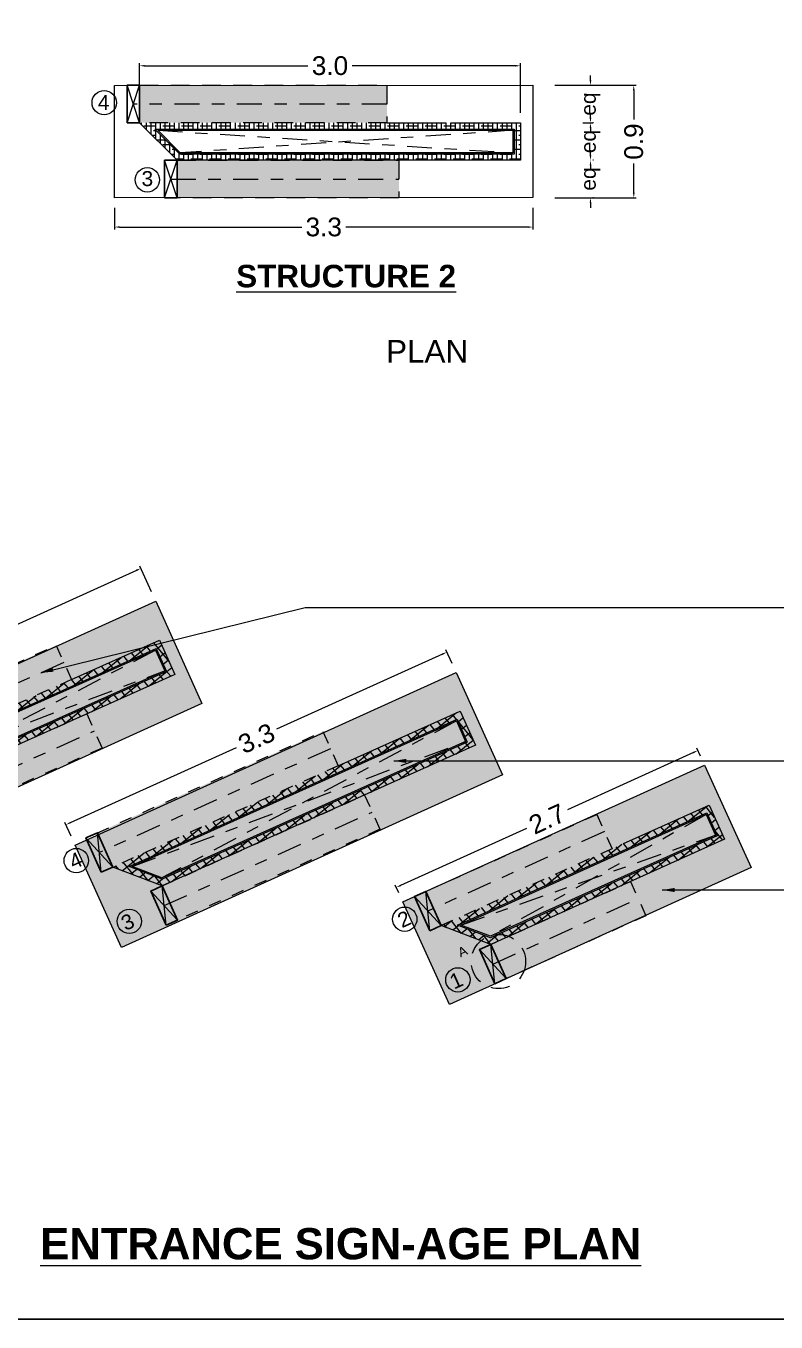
# Model space of a CAD drawing. Header units: metres. Extents: x 6 to 601, y -20 to 118.
# Drawn here: x 51.89 to 57.9, y 3.16 to 13.53 of the extents above; entities that cross this region are included whole.
import ezdxf

# ---------------------------------------------------------------- set-up
doc = ezdxf.new("R2010")
doc.units = ezdxf.units.M
doc.header["$MEASUREMENT"] = 0
for name, pattern in [('ACAD_ISO02W100', [15, 12, -3]), ('DASHDOT', [1, 0.5, -0.25, 0, -0.25]), ('DASHED', [0.75, 0.5, -0.25]), ('HIDDEN', [0.375, 0.25, -0.125])]:
    doc.linetypes.add(name, pattern=pattern)
doc.layers.add('grid', color=8, linetype='ACAD_ISO02W100', lineweight=0)
for name, color, linetype in [('HATCH', 8, 'Continuous'), ('PEDESTAL', 240, 'HIDDEN'), ('ProfileEdges', 7, 'Continuous')]:
    doc.layers.add(name, color=color, linetype=linetype)
doc.styles.add('AR', font='arial.ttf')
doc.styles.add('PDF Arial', font='arial.ttf')
doc.styles.get("Standard").update_dxf_attribs({"font": 'arial.ttf'})
doc.dimstyles.get("Standard").update_dxf_attribs({"dimtxt": 0.18, "dimasz": 0.18, "dimexe": 0.18, "dimexo": 0.0625, "dimgap": 0.09, "dimtad": 0, "dimdec": 4, "dimzin": 0, "dimdsep": 46, "dimtxsty": 'Standard', "dimcen": 0.09, "dimadec": 0, "dimazin": 0, "dimtfac": 1, "dimtdec": 4, "dimtofl": 0, "dimtmove": 0, "dimatfit": 3, "dimfxl": 1, "dimtolj": 1, "dimtzin": 0, "dimarcsym": 0})

# ---------------------------------------------------------------- blocks, each defined once
blk = doc.blocks.new('*D93')
at = {"color": 0, "lineweight": -2, "transparency": 16777216}
for p, q in [((56.40947269277628, 13.09715656823327), (56.40947269277628, 13.13715656823327)), ((56.34797181362981, 13.05715656823327), (56.42947269277628, 13.05715656823327)), ((56.34797072876816, 12.75715667002829), (56.42947269277628, 12.75715667002829)), ((56.40947269277628, 12.71715667002829), (56.40947269277628, 12.67715667002829))]:
    blk.add_line(p, q, dxfattribs=at)
at = {"color": 0, "transparency": 16777216}
for points in [[(56.40280602610961, 13.09715656823327), (56.41613935944294, 13.09715656823327), (56.40947269277628, 13.05715656823327)], [(56.40280602610961, 12.71715667002829), (56.41613935944294, 12.71715667002829), (56.40947269277628, 12.75715667002829)]]:
    blk.add_solid(points, dxfattribs=at)
at = {"layer": 'Defpoints', "color": 0, "transparency": 16777216}
for p in [(55.84797181362981, 13.05715656823327), (55.84797072876816, 12.75715667002829), (56.40947269277628, 12.75715667002829)]:
    blk.add_point(p, dxfattribs=at)
at = {"color": 0, "transparency": 16777216, "insert": (56.40947269277626, 12.90715661913077), "char_height": 0.12, "attachment_point": 5, "rotation": 90}
blk.add_mtext('\\A1;eq', dxfattribs=at)
blk = doc.blocks.new('*D94')
at = {"color": 0, "lineweight": -2, "transparency": 16777216}
for p, q in [((56.40947269277628, 12.79715635697475), (56.40947269277628, 12.83715635697475)), ((56.43454057016814, 12.75715635697475), (56.42947269277628, 12.75715635697475)), ((56.43454057016814, 12.45715656823291), (56.42947269277628, 12.45715656823291)), ((56.40947269277628, 12.41715656823291), (56.40947269277628, 12.37715656823291))]:
    blk.add_line(p, q, dxfattribs=at)
at = {"color": 0, "transparency": 16777216}
for points in [[(56.40280602610961, 12.79715635697475), (56.41613935944294, 12.79715635697475), (56.40947269277628, 12.75715635697475)], [(56.40280602610961, 12.41715656823291), (56.41613935944294, 12.41715656823291), (56.40947269277628, 12.45715656823291)]]:
    blk.add_solid(points, dxfattribs=at)
at = {"layer": 'Defpoints', "color": 0, "transparency": 16777216}
for p in [(55.93454057016814, 12.75715635697475), (55.93454057016814, 12.45715656823291), (56.40947269277628, 12.45715656823291)]:
    blk.add_point(p, dxfattribs=at)
at = {"color": 0, "transparency": 16777216, "insert": (56.40947269277626, 12.60715646260383), "char_height": 0.12, "attachment_point": 5, "rotation": 90}
blk.add_mtext('\\A1;eq', dxfattribs=at)
blk = doc.blocks.new('*D95')
at = {"color": 0, "lineweight": -2, "transparency": 16777216}
for p, q in [((56.40947269277628, 12.49715656823291), (56.40947269277628, 12.53715656823291)), ((56.43454057016814, 12.45715656823291), (56.42947269277628, 12.45715656823291)), ((56.43454057016814, 12.15715656823182), (56.42947269277628, 12.15715656823182)), ((56.40947269277628, 12.11715656823182), (56.40947269277628, 12.07715656823182))]:
    blk.add_line(p, q, dxfattribs=at)
at = {"color": 0, "transparency": 16777216}
for points in [[(56.40280602610961, 12.49715656823291), (56.41613935944294, 12.49715656823291), (56.40947269277628, 12.45715656823291)], [(56.40280602610961, 12.11715656823182), (56.41613935944294, 12.11715656823182), (56.40947269277628, 12.15715656823182)]]:
    blk.add_solid(points, dxfattribs=at)
at = {"layer": 'Defpoints', "color": 0, "transparency": 16777216}
for p in [(55.93454057016814, 12.45715656823291), (55.93454057016814, 12.15715656823182), (56.40947269277628, 12.15715656823182)]:
    blk.add_point(p, dxfattribs=at)
at = {"color": 0, "transparency": 16777216, "insert": (56.40947269277626, 12.30715656823145), "char_height": 0.12, "attachment_point": 5, "rotation": 90}
blk.add_mtext('\\A1;eq', dxfattribs=at)
blk = doc.blocks.new('*D96')
at = {"color": 0, "lineweight": -2, "transparency": 16777216}
for p, q in [((56.12403278433008, 13.05715656823327), (56.7760805290762, 13.05715656823327)), ((56.7560805290762, 13.01715656823328), (56.7560805290762, 12.78385506755042)), ((56.7560805290762, 12.19715656823182), (56.7560805290762, 12.43045806891467)), ((56.12403278433008, 12.15715656823182), (56.7760805290762, 12.15715656823182))]:
    blk.add_line(p, q, dxfattribs=at)
at = {"color": 0, "transparency": 16777216}
for points in [[(56.74941386240953, 13.01715656823328), (56.76274719574287, 13.01715656823328), (56.7560805290762, 13.05715656823327)], [(56.74941386240953, 12.19715656823182), (56.76274719574287, 12.19715656823182), (56.7560805290762, 12.15715656823182)]]:
    blk.add_solid(points, dxfattribs=at)
at = {"layer": 'Defpoints', "color": 0, "transparency": 16777216}
for p in [(56.04403278433008, 13.05715656823327), (56.04403278433008, 12.15715656823182), (56.7560805290762, 12.15715656823182)]:
    blk.add_point(p, dxfattribs=at)
at = {"color": 0, "transparency": 16777216, "insert": (56.75608052907619, 12.60715656823253), "char_height": 0.15, "attachment_point": 5, "rotation": 90}
blk.add_mtext('\\A1;0.9', dxfattribs=at)
blk = doc.blocks.new('*D52')
at = {"color": 0, "lineweight": -2, "transparency": 16777216}
for p, q in [((52.80010735697967, 12.83715656822672), (52.80010734373388, 13.23372572279347)), ((52.8401073444019, 13.21372572412951), (54.1478009662043, 13.21372576780773)), ((55.80797071351829, 13.21372582325899), (54.5002770917159, 13.21372577958077)), ((55.84797072609607, 12.83715667002828), (55.84797071285027, 13.23372582459503))]:
    blk.add_line(p, q, dxfattribs=at)
at = {"color": 0, "transparency": 16777216}
for points in [[(52.84010734417922, 13.22039239079618), (52.84010734462457, 13.20705905746284), (52.8001073444019, 13.21372572279347)], [(55.80797071329562, 13.22039248992566), (55.80797071374096, 13.20705915659233), (55.84797071351829, 13.21372582459503)]]:
    blk.add_solid(points, dxfattribs=at)
at = {"layer": 'Defpoints', "color": 0, "transparency": 16777216}
for p in [(52.8001073444019, 13.21372572279347), (52.80010735965175, 12.75715656822672), (55.84797072876814, 12.75715667002828)]:
    blk.add_point(p, dxfattribs=at)
at = {"color": 0, "transparency": 16777216, "insert": (54.32403902896009, 13.21372577369425), "char_height": 0.15, "attachment_point": 5, "rotation": 1.913734001393734e-06}
blk.add_mtext('\\A1;3.0', dxfattribs=at)
blk = doc.blocks.new('final block')
at = {"true_color": 0xc7c8ca, "transparency": 33554559}
h = blk.add_hatch(color=9, dxfattribs=at)
h.dxf.hatch_style = 1
h.paths.add_polyline_path([(-198.6550214403696, -24.50024514678785), (-198.6166045731879, -24.3552480974522), (-201.110462761238, -23.69450210834806), (-201.1488796284196, -23.83949915768299)])
h.paths.add_polyline_path([(-198.6934383075513, -24.64524219612395), (-198.6550214403696, -24.50024514678785), (-201.1488796284196, -23.83949915768299), (-201.1872964956019, -23.98449620702013)])
at = {"transparency": 33554559}
h = blk.add_hatch(dxfattribs=at)
h.set_pattern_fill('ANSI37', color=256, scale=0.02, angle=45)
h.set_pattern_definition([(90, (92.28315833770466, -12.71066133476779), (-0.0635, 0), []), (180, (92.28315833770466, -12.71066133476779), (0, -0.0635), [])])
edge = h.paths.add_edge_path()
edge.add_line((-201.0834185072854, -24.06374457702259), (-200.9413157378021, -24.30829458993139))
edge.add_arc((-200.9667424192921, -24.32293204240523), 0.02933890159238266, 255.3925702565072, 389.92786971469445, ccw=False)
edge.add_line((-200.9741415389544, -24.35132260729733), (-201.1872964956001, -23.98449620702013))
edge.add_line((-201.1872964956019, -23.98449620702013), (-199.0810031126566, -24.54255717108208))
edge.add_line((-199.0810031126566, -24.54255717108208), (-197.9461592200096, -24.84323316432528))
edge.add_line((-197.9461592200096, -24.84323316432528), (-198.0229929804445, -25.13322736139526))
edge.add_line((-198.0229929804445, -25.13322736139708), (-200.2626298972154, -24.53983712096669))
edge.add_arc((-200.4528389294392, -24.64461694194324), 0.2171595883752243, 388.8489049161693, 412.2305067767601)
edge.add_line((-200.3198316666894, -24.47295636149647), (-198.0606614691351, -25.07152193105867))
edge.add_line((-198.0606614691351, -25.07152193105867), (-198.0094389600072, -24.87819245814535))
edge.add_line((-198.0094389600072, -24.87819245814535), (-201.0834185072854, -24.06374457702259))
edge = h.paths.add_edge_path(flags=16)
edge.add_line((-200.4144220622584, -24.49961989261283), (-200.9741415389562, -24.35132260729733))
edge.add_arc((-200.966742419294, -24.32293204240341), 0.02933890159308217, 255.3925702600451, 389.9278697071691)
edge.add_line((-200.9413157378003, -24.30829458993139), (-200.3815962611043, -24.45659187524689))
edge.add_line((-200.3815962611043, -24.45659187524689), (-200.3198316666931, -24.47295636149647))
edge.add_arc((-200.452838929441, -24.6446169419487), 0.2171595883799286, 388.8489049168789, 412.230506777321, ccw=False)
edge.add_line((-200.2626298972136, -24.53983712096488), (-200.4144220622547, -24.49961989261101))
at = {"true_color": 0xc7c8ca, "transparency": 33554559}
h = blk.add_hatch(color=9, dxfattribs=at)
h.dxf.hatch_style = 1
edge = h.paths.add_edge_path()
edge.add_line((-200.8223493739097, -24.39153983564938), (-198.7702720419129, -24.93523629479205))
edge.add_line((-198.7702720419147, -24.93523629479387), (-198.8086889090973, -25.08023334412974))
edge.add_line((-198.8086889090955, -25.08023334412974), (-200.8026417424699, -24.55193693039291))
edge.add_arc((-201.012558406137, -24.4963196566332), 0.2171595883800705, 345.1604870922961, 388.8489049166616)
edge = h.paths.add_edge_path()
edge.add_line((-200.8026417424699, -24.55193693039291), (-198.8086889090955, -25.08023334412974))
edge.add_line((-198.8086889090955, -25.08023334412974), (-198.8471057762763, -25.22523039346379))
edge.add_line((-198.8471057762781, -25.22523039346743), (-200.8991831082749, -24.68153393432476))
edge.add_arc((-201.012558406137, -24.4963196566332), 0.2171595883800703, 301.4720692680951, 345.1604870923194)
edge = h.paths.add_edge_path()
edge.add_line((-200.9741415389544, -24.35132260729733), (-200.8223493739115, -24.3915398356512))
edge.add_arc((-201.012558406137, -24.4963196566332), 0.2171595883800727, 345.160487092296, 388.84890491666164, ccw=False)
edge.add_line((-200.8026417424699, -24.55193693039291), (-201.0125584061352, -24.4963196566332))
edge.add_line((-201.012558406137, -24.4963196566332), (-200.9741415389544, -24.35132260729733))
edge = h.paths.add_edge_path()
edge.add_line((-201.012558406137, -24.4963196566332), (-200.8026417424717, -24.55193693039291))
edge.add_arc((-201.012558406137, -24.4963196566332), 0.2171595883800705, 301.4720692680951, 345.16048709231944, ccw=False)
edge.add_line((-200.8991831082749, -24.68153393432112), (-201.0509752733178, -24.64131670596726))
edge.add_line((-201.0509752733196, -24.64131670596907), (-201.0125584061389, -24.49631965663502))
h = blk.add_hatch(color=9, dxfattribs=at)
h.dxf.hatch_style = 1
h.paths.add_polyline_path([(-197.4273768022742, -26.37877916014434), (-197.3891578384973, -26.23372982092405), (-199.3028997231245, -25.7294791145124), (-199.3411186869017, -25.87452845373292)])
h.paths.add_polyline_path([(-197.4655957660507, -26.52382849936293), (-197.4273768022742, -26.37877916014434), (-199.3411186869017, -25.87452845373292), (-199.3793376506783, -26.01957779295117)])
at = {"transparency": 33554559}
h = blk.add_hatch(dxfattribs=at)
h.set_pattern_fill('ANSI37', color=256, scale=0.02, angle=45)
h.set_pattern_definition([(90, (85.59114527456404, -12.71066133476779), (-0.0635, 0), []), (180, (85.59114527456404, -12.71066133476779), (0, -0.0635), [])])
edge = h.paths.add_edge_path()
edge.add_line((-199.2753516142111, -26.09868433392148), (-199.1329152562303, -26.34304020111813))
edge.add_arc((-199.1583219393106, -26.35771233802916), 0.02933890159239311, 255.4707579434909, 390.0060573966689, ccw=False)
edge.add_line((-199.1656823094054, -26.3861129735651), (-199.3793376506783, -26.01957779295117))
edge.add_line((-199.3793376506783, -26.01957779295117), (-197.2722846809957, -26.57476392172975))
edge.add_line((-197.2722846809957, -26.57476392172975), (-196.4320661242164, -26.79615250225834))
edge.add_line((-196.4320661242164, -26.79615250225834), (-196.5085040777049, -27.08625127913183))
edge.add_line((-196.5085040777049, -27.08625127913183), (-198.453914077194, -26.57365636004579))
edge.add_arc((-198.6439799464024, -26.67869564882676), 0.2171595883803089, 388.927092603877, 412.3086944643191)
edge.add_line((-198.5112070610448, -26.50685372222142), (-196.543046566223, -27.02544315573687))
edge.add_line((-196.5430465662248, -27.02544315573869), (-196.4920879284036, -26.83204396295332))
edge.add_line((-196.4920879284036, -26.83204396295514), (-199.2753516142129, -26.0986843339233))
edge = h.paths.add_edge_path(flags=17)
edge.add_line((-198.6057609826257, -26.53364630960823), (-199.1656823094054, -26.3861129735651))
edge.add_arc((-199.1583219393142, -26.35771233802916), 0.02933890159308217, 255.4707579470432, 390.0060573941673)
edge.add_line((-199.1329152562321, -26.34304020111813), (-198.5729939294524, -26.49057353716125))
edge.add_line((-198.5729939294506, -26.49057353716125), (-198.5112070610448, -26.50685372222142))
edge.add_arc((-198.6439799464024, -26.67869564882676), 0.2171595883799286, 388.927092603877, 412.3086944643191, ccw=False)
edge.add_line((-198.453914077194, -26.57365636004579), (-198.6057609826257, -26.53364630960823))
at = {"true_color": 0xc7c8ca, "transparency": 33554559}
h = blk.add_hatch(color=9, dxfattribs=at)
h.dxf.hatch_style = 1
h.paths.add_polyline_path([(-199.0138354039755, -26.42612302400266), (-197.448069638076, -26.83868571067978), (-197.4862886018527, -26.98373504990013), (-198.9939089078507, -26.58649307573251, 0.1929697790905815)])
h.paths.add_polyline_path([(-198.9939089078507, -26.58649307573251), (-197.4862886018527, -26.98373504990013), (-197.5245075656294, -27.12878438912048), (-199.090273331527, -26.71622170244336, 0.1929697790899445)])
h.paths.add_polyline_path([(-199.1656823094054, -26.3861129735651), (-199.0138354039755, -26.42612302400266, -0.1929697790905825), (-198.9939089078507, -26.58649307573251), (-199.2039012731821, -26.53116231278545)])
h.paths.add_polyline_path([(-199.2039012731821, -26.53116231278545), (-198.9939089078507, -26.58649307573251, -0.192969779089945), (-199.090273331527, -26.71622170244336), (-199.2421202369587, -26.67621165200399)])
h = blk.add_hatch(color=9, dxfattribs=at)
h.dxf.hatch_style = 1
h.paths.add_polyline_path([(-197.5518242932212, -27.7467423854705), (-196.1008409531787, -28.12743906489959), (-196.1389082304468, -28.2725282871088), (-197.5898915704893, -27.89183160768152)])
h.paths.add_polyline_path([(-197.5898915704893, -27.89183160768152), (-196.1389082304468, -28.2725282871088), (-196.1769755077148, -28.41761750931801), (-197.6279588477573, -28.03692082989073)])
h.paths.add_polyline_path([(-197.2620317114815, -28.44308366444784), (-196.2274049565713, -28.71454024094601), (-196.2654722338411, -28.85962946315522), (-197.2419375410827, -28.60343279308654, 0.1929697790905937)])
h.paths.add_polyline_path([(-197.2419375410827, -28.60343279308654), (-196.2654722338411, -28.85962946315522), (-196.3035395111074, -29.00471868536806), (-197.3381662660177, -28.73326210886989, 0.1929697790899565)])
h.paths.add_polyline_path([(-197.4139203689701, -28.40323240912767), (-197.2620317114815, -28.44308366444784, -0.1929697790905946), (-197.2419375410827, -28.60343279308654), (-197.45198764624, -28.54832163133869)])
h.paths.add_polyline_path([(-197.45198764624, -28.54832163133869), (-197.2419375410827, -28.60343279308654, -0.1929697790899551), (-197.3381662660177, -28.73326210886989), (-197.4900549235062, -28.6934108535479)])
at = {"transparency": 33554559}
h = blk.add_hatch(dxfattribs=at)
h.set_pattern_fill('ANSI37', color=256, scale=0.02, angle=45)
h.set_pattern_definition([(90, (80.9272273895258, -12.71066133476779), (-0.0635, 0), []), (180, (80.9272273895258, -12.71066133476779), (0, -0.0635), [])])
edge = h.paths.add_edge_path()
edge.add_line((-197.5238901532284, -28.11591859836517), (-197.3934200091426, -28.33920893753384))
edge.add_arc((-197.45198764624, -28.54832163133869), 0.2171595883793587, 434.3536673749844, 451.0612817928861)
edge.add_line((-197.4560098332277, -28.33119929523127), (-197.6279588477555, -28.03692082989255))
edge.add_line((-197.6279588477573, -28.03692082989073), (-196.0804018031413, -28.4429556973173))
edge.add_line((-196.0804018031395, -28.4429556973173), (-195.3534829584696, -28.63367838174781))
edge.add_line((-195.3534829584678, -28.63367838174781), (-195.4296175388372, -28.92385692462994))
edge.add_line((-195.4296175388372, -28.92385692463176), (-197.2620317114779, -28.44308366444966))
edge.add_arc((-197.45198764624, -28.54832163133869), 0.2171595883803089, 388.987001882503, 412.3686037429452)
edge.add_line((-197.3193945137828, -28.37634096948568), (-195.4570719746916, -28.86496133271976))
edge.add_line((-195.4570719746916, -28.86496133271976), (-195.4063155856256, -28.67150896259409))
edge.add_line((-195.4063155856275, -28.67150896259409), (-197.5238901532302, -28.11591859836517))
edge = h.paths.add_edge_path(flags=17)
edge.add_line((-197.4139203689701, -28.40323240912767), (-197.4560098332277, -28.33119929523127))
edge.add_arc((-197.45198764624, -28.54832163133869), 0.2171595883791508, 434.3536673749844, 451.0612817928861, ccw=False)
edge.add_line((-197.3934200091444, -28.33920893753384), (-197.3811983712021, -28.360125398538))
edge.add_line((-197.3811983712003, -28.360125398538), (-197.3193945137809, -28.37634096948568))
edge.add_arc((-197.45198764624, -28.54832163133869), 0.2171595883799286, 388.9870018825031, 412.3686037429452, ccw=False)
edge.add_line((-197.2620317114815, -28.44308366444784), (-197.413920368972, -28.40323240912767))
for p, q in [((-201.2839611951586, -23.95888496223233), (-201.1104627612385, -23.69450210835021)), ((-201.1872964956019, -23.98449620702013), (-201.2071274607952, -23.66889086356241)), ((-201.1476399728745, -24.61570546118128), (-200.9741415389562, -24.35132260729915)), ((-201.0509752733196, -24.64131670596907), (-201.0708062385129, -24.32571136251136)), ((-199.3793376506783, -26.01957779295117), (-199.3995992826058, -25.70399980532966)), ((-199.4760372101591, -25.99409848376672), (-199.3028997231249, -25.72947911451411)), ((-199.3388197964396, -26.65073234281954), (-199.1656823094054, -26.38611297356692)), ((-199.2421202369587, -26.67621165200399), (-199.262381868888, -26.36063366438248)), ((-197.7246849958974, -28.01154264504476), (-197.551824293223, -27.74674238547232)), ((-197.6279588477573, -28.03692082989073), (-197.6485504413613, -27.72136420062634)), ((-197.5867810716463, -28.66803266870375), (-197.413920368972, -28.40323240912949)), ((-197.4900549235062, -28.6934108535479), (-197.510646517112, -28.37785422428533))]:
    blk.add_line(p, q)
at = {"color": 252, "linetype": 'DASHDOT', "lineweight": 20, "ltscale": 0.4, "true_color": 0x939598}
for p, q in [((-198.6550214403687, -24.50024514678807), (-201.1972119781967, -23.82669353528945)), ((-201.0626430253415, -24.07959405187466), (-198.0677668146127, -25.05929433662459)), ((-198.0216665557455, -24.88529780854333), (-200.9347505775695, -24.29968898645711)), ((-201.0608907559163, -24.4835140342384), (-198.8086889090955, -25.08023334412974)), ((-197.427376802274, -26.3787791601444), (-199.3894684666429, -25.86178879914041)), ((-199.2545545229095, -26.11450544312538), (-196.5501685912532, -27.0132252688727)), ((-196.5043058165684, -26.83916599290569), (-199.126361845596, -26.33442564662982)), ((-199.2522510529216, -26.51842265819323), (-197.4862886018527, -26.98373504990013)), ((-196.1389082304468, -28.2725282871088), (-197.6382546445584, -27.87914251525763)), ((-197.5030765305219, -28.13171795319067), (-195.4647825787597, -28.85259982388015)), ((-195.4191018279544, -28.67849268830469), (-197.3746539716485, -28.35150399642043)), ((-197.500350720311, -28.53563253891662), (-196.2654722338411, -28.85962946315522))]:
    blk.add_line(p, q, dxfattribs=at)
at = {"lineweight": 30}
for points in [[(-201.2839611951586, -23.95888496223233), (-201.1872964956019, -23.98449620702013), (-201.1104627612385, -23.69450210835021), (-201.2071274607952, -23.66889086356241), (-201.2839611951586, -23.95888496223233)], [(-201.1476399728745, -24.61570546118128), (-201.0509752733196, -24.64131670596907), (-200.9741415389562, -24.35132260729915), (-201.0708062385129, -24.32571136251136), (-201.1476399728745, -24.61570546118128)], [(-199.4760372101591, -25.99409848376672), (-199.3793376506783, -26.01957779295117), (-199.3028997231249, -25.72947911451411), (-199.3995992826058, -25.70399980532966), (-199.4760372101591, -25.99409848376672)], [(-199.3388197964396, -26.65073234281954), (-199.2421202369587, -26.67621165200399), (-199.1656823094054, -26.38611297356692), (-199.262381868888, -26.36063366438248), (-199.3388197964396, -26.65073234281954)], [(-197.7246849958974, -28.01154264504476), (-197.6279588477573, -28.03692082989073), (-197.551824293223, -27.74674238547232), (-197.6485504413613, -27.72136420062634), (-197.7246849958974, -28.01154264504476)], [(-197.5867810716463, -28.66803266870375), (-197.4900549235062, -28.6934108535479), (-197.413920368972, -28.40323240912949), (-197.510646517112, -28.37785422428533), (-197.5867810716463, -28.66803266870375)]]:
    blk.add_lwpolyline(points, dxfattribs=at)
at = {"linetype": 'DASHED', "ltscale": 0.1}
for points in [[(-201.1104627612367, -23.69450210834839), (-198.6166045731879, -24.3552480974522), (-198.6934383075513, -24.64524219612395), (-201.1872964956019, -23.98449620702013)], [(-200.9741415389544, -24.35132260729733), (-198.7702720419147, -24.93523629479569), (-198.8471057762781, -25.22523039346743), (-201.0509752733196, -24.64131670596907)], [(-199.3028997231249, -25.72947911451229), (-197.3891578384973, -26.23372982092405), (-197.4655957660507, -26.52382849936293), (-199.3793376506783, -26.01957779295117)], [(-199.1656823094036, -26.3861129735651), (-197.4480696380779, -26.8386857106816), (-197.5245075656294, -27.12878438912048), (-199.2421202369569, -26.67621165200399)], [(-197.5518242932212, -27.7467423854705), (-196.1008409531787, -28.12743906489959), (-196.1769755077148, -28.41761750931801), (-197.6279588477573, -28.03692082989073)], [(-197.4139203689701, -28.40323240912767), (-196.2274049565731, -28.71454024094601), (-196.3035395111074, -29.00471868536806), (-197.4900549235062, -28.6934108535479)]]:
    blk.add_lwpolyline(points, dxfattribs=at)
for points in [[(-198.6934383493754, -24.6452423539813), (-197.9461592200096, -24.84323316432528), (-198.0229929804445, -25.13322736139708), (-200.9741415389544, -24.35132260729733), (-201.1872964956019, -23.98449620702013)], [(-197.4655957919749, -26.52382859775571), (-196.4320661242164, -26.79615250225834), (-196.5085040777049, -27.08625127913183), (-199.1656823094036, -26.3861129735651), (-199.3793376506783, -26.01957779295117)], [(-196.0804018031395, -28.4429556973173), (-195.3534829584678, -28.63367838174781), (-195.4296175388372, -28.92385692463176), (-197.4139203689701, -28.40323240912767), (-197.6279588477573, -28.03692082989073)]]:
    blk.add_lwpolyline(points)
for points in [[(-201.0834185072854, -24.06374457702259), (-198.0094389600072, -24.87819245814535), (-198.0606614691351, -25.07152193105867), (-200.9413157378003, -24.30829458993139)], [(-201.0626430253415, -24.07959405187466), (-198.0216665557455, -24.88529780854333), (-198.0677668146127, -25.05929433662459), (-200.9347505775695, -24.29968898645711)], [(-199.2753516142111, -26.09868433392148), (-196.4920879284036, -26.83204396295514), (-196.5430465662248, -27.02544315573869), (-199.1329152562321, -26.34304020111813)], [(-199.2545545229095, -26.11450544312538), (-196.5043058165684, -26.83916599290569), (-196.5501685912532, -27.0132252688727), (-199.126361845596, -26.33442564662982)], [(-197.5238901532284, -28.11591859836517), (-195.4069697402592, -28.6713373310613), (-195.4577261293234, -28.86478970118515), (-197.3811983712003, -28.360125398538)], [(-197.5030765305219, -28.13171795319067), (-195.4191018279544, -28.67849268830469), (-195.4647825787597, -28.85259982388015), (-197.3746539716485, -28.35150399642043)]]:
    blk.add_lwpolyline(points, close=True)
for centre, radius in [((-201.3812651287953, -23.76057407108055), 0.0974257879728335), ((-201.3573917453032, -24.405296710529), 0.0974257879728335), ((-199.5736116746139, -25.79592056133879), 0.09742578797283351), ((-199.5488585041094, -26.4406100220931), 0.09742578797283351), ((-197.8224666246151, -27.81346685617791), 0.0974257879728335), ((-197.7970393713331, -28.45813008224832), 0.0974257879728335)]:
    blk.add_circle(centre, radius)
at = {"color": 1, "linetype": 'DASHED', "lineweight": 25, "ltscale": 0.3}
blk.add_circle((-197.45198764624, -28.54832163133869), 0.2171595883800914, dxfattribs=at)
at = {"layer": 'HATCH', "color": 10, "insert": (-197.6006340378281, -28.35019963984996), "char_height": 0.07499999999999998, "width": 0.9936109016357974, "attachment_point": 9, "rotation": 345.2985840579371, "style": 'PDF Arial'}
blk.add_mtext('A', dxfattribs=at)
at = {"layer": 'ProfileEdges', "char_height": 0.12, "attachment_point": 3, "style": 'AR'}
for s, width, gutter_width, insert, rotation in [('6', 2.826833377745671, 0.9999999999999999, (-201.3242785047369, -23.71079372319582), 345.1604870923129), ('5', 2.826833377745671, 0.9999999999999999, (-201.3099670570555, -24.35461561719239), 345.1604870923129), ('4', 2.826833377745672, 1, (-199.516693035479, -25.74606249402677), 345.238674779311), ('3', 2.826833377745672, 1, (-199.5015030210689, -26.38986425869189), 345.238674779311), ('2', 2.826833377745671, 0.9999999999999999, (-197.7656001488886, -27.76354930119487), 345.2985840579371), ('1', 2.826833377745671, 0.9999999999999999, (-197.7497369746598, -28.40733483103395), 345.2985840579371)]:
    blk.add_mtext_dynamic_manual_height_columns(s, width=width, gutter_width=gutter_width, heights=[0], dxfattribs=dict(at, insert=insert, rotation=rotation))
blk = doc.blocks.new('*D80')
at = {"color": 0, "lineweight": -2, "transparency": 16777216}
for p, q in [((52.77415991385305, 9.1754959928168), (51.30823004045343, 8.51072481574748)), ((52.89622807341507, 9.003168080372967), (52.80232918295588, 9.210230590528775)), ((49.52082317950504, 7.700169969696859), (50.98675305290467, 8.364941146766178)), ((49.57003283033296, 7.494802116196123), (49.47613393987377, 7.701864626351933))]:
    blk.add_line(p, q, dxfattribs=at)
at = {"color": 0, "transparency": 16777216}
for points in [[(52.77140658543165, 9.181567535211306), (52.77691324227447, 9.16942445042229), (52.8105891682201, 9.192015963345252)], [(49.51806985108364, 7.706241512091365), (49.52357650792646, 7.69409842730235), (49.48439392513799, 7.683649999168409)]]:
    blk.add_solid(points, dxfattribs=at)
at = {"layer": 'Defpoints', "color": 0, "transparency": 16777216}
for p in [(52.8105891682201, 9.192015963345252), (52.92926801447197, 8.930309571638873), (49.60307277138986, 7.421943607462028)]:
    blk.add_point(p, dxfattribs=at)
at = {"color": 0, "transparency": 16777216, "insert": (51.14749154667905, 8.437832981256829), "char_height": 0.15, "attachment_point": 5, "rotation": 24.393383602297227}
blk.add_mtext('\\A1;3.7', dxfattribs=at)
blk = doc.blocks.new('*D81')
at = {"color": 0, "lineweight": -2, "transparency": 16777216}
for p, q in [((55.30170254286546, 8.430281562970768), (55.25238698866077, 8.539225580376696)), ((55.22419432174233, 8.504509971034134), (53.89654764907362, 7.903525786590956)), ((52.2473258326361, 7.156974577807928), (53.57497250530482, 7.757958762251105)), ((52.25195329921567, 7.049755328331219), (52.20263774501098, 7.158699345737146))]:
    blk.add_line(p, q, dxfattribs=at)
at = {"color": 0, "transparency": 16777216}
for points in [[(55.22144508495789, 8.510583367246097), (55.22694355852678, 8.49843657482217), (55.26063469901411, 8.521005391740806)], [(52.24457659585165, 7.163047974019891), (52.25007506942055, 7.150901181595964), (52.21088545536432, 7.140479157101256)]]:
    blk.add_solid(points, dxfattribs=at)
at = {"layer": 'Defpoints', "color": 0, "transparency": 16777216}
for p in [(55.26063469901411, 8.521005391740806), (55.33469338427881, 8.357400808427201), (52.28494414062902, 6.976874573787654)]:
    blk.add_point(p, dxfattribs=at)
at = {"color": 0, "transparency": 16777216, "insert": (53.73576007718922, 7.830742274421029), "char_height": 0.15, "attachment_point": 5, "rotation": 24.354777640089196}
blk.add_mtext('\\A1;3.3', dxfattribs=at)
blk = doc.blocks.new('*D82')
at = {"color": 0, "lineweight": -2, "transparency": 16777216}
for p, q in [((57.23312926825454, 7.717371392408236), (56.22441346250773, 7.259764386478345)), ((57.28958592089907, 7.68974441484149), (57.26129357722053, 7.752110012134246)), ((54.8918188274968, 6.655228760515666), (55.9005346332436, 7.112835766445556)), ((54.87542169001495, 6.594551438560091), (54.8471293463364, 6.65691703585285))]:
    blk.add_line(p, q, dxfattribs=at)
at = {"color": 0, "transparency": 16777216}
for points in [[(57.2303750728888, 7.723442541585435), (57.23588346362027, 7.711300243231035), (57.26955616331773, 7.733896564602649)], [(54.88906463213106, 6.661299909692865), (54.89457302286253, 6.649157611338465), (54.85539193243361, 6.638703588321253)]]:
    blk.add_solid(points, dxfattribs=at)
at = {"layer": 'Defpoints', "color": 0, "transparency": 16777216}
for p in [(57.26955616331773, 7.733896564602649), (57.32263626528789, 7.616890624715101), (54.90847203440376, 6.521697648433701)]:
    blk.add_point(p, dxfattribs=at)
at = {"color": 0, "transparency": 16777216, "insert": (56.06247404787567, 7.186300076461951), "char_height": 0.15, "attachment_point": 5, "rotation": 24.401565025766576}
blk.add_mtext('\\A1;2.7', dxfattribs=at)
blk = doc.blocks.new('*D84')
at = {"color": 0, "lineweight": -2, "transparency": 16777216}
for p, q in [((52.60010734963021, 12.07715656823181), (52.60010734963021, 11.90290678739323)), ((55.94797181363197, 12.07715656823181), (55.94797181363197, 11.90290678739323)), ((52.64010734963021, 11.92290678739323), (54.09754572078525, 11.92290678739323)), ((55.90797181363197, 11.92290678739323), (54.45053344247692, 11.92290678739323))]:
    blk.add_line(p, q, dxfattribs=at)
at = {"color": 0, "transparency": 16777216}
for points in [[(52.64010734963021, 11.9295734540599), (52.64010734963021, 11.91624012072656), (52.60010734963021, 11.92290678739323)], [(55.90797181363197, 11.9295734540599), (55.90797181363197, 11.91624012072656), (55.94797181363197, 11.92290678739323)]]:
    blk.add_solid(points, dxfattribs=at)
at = {"layer": 'Defpoints', "color": 0, "transparency": 16777216}
for p in [(52.60010734963021, 12.15715656823181), (55.94797181363197, 12.15715656823181), (55.94797181363197, 11.92290678739323)]:
    blk.add_point(p, dxfattribs=at)
at = {"color": 0, "transparency": 16777216, "insert": (54.27403958163109, 11.92290678739323), "char_height": 0.15, "attachment_point": 5}
blk.add_mtext('\\A1;3.3', dxfattribs=at)

msp = doc.modelspace()

# ---------------------------------------------------------------- hatches: boundary and pattern name
at = {"true_color": 0xf27172, "transparency": 33554495}
h = msp.add_hatch(color=11, dxfattribs=at)
h.dxf.hatch_style = 1
h.paths.add_polyline_path([(62.05266777854763, 13.05715661912677), (58.4997000382084, 13.05545252245633), (58.4997000382084, 12.15545252245306), (62.05266777854763, 12.1571566191235)])
h.paths.add_polyline_path([(54.77916692820895, 13.05715656822781), (54.77916692820895, 13.05767078266406), (54.27403958162956, 13.05715656822781)])
edge = h.paths.add_edge_path()
edge.add_arc((48.44363191271278, 12.30715656822598), 0.2171595883800568, 85.1178901009163, 223.6884178219695)
edge.add_line((48.2866023396154, 12.15715656823181), (48.60066148581024, 12.15715656823181))
edge.add_arc((48.44363191271282, 12.30715656822599), 0.2171595883800896, 316.3115821780278, 435.246582658368)
edge.add_line((48.49893369229552, 12.51715656822694), (50.44299911227267, 12.51715656822694))
edge.add_line((50.44299911227267, 12.51715656822694), (50.44299911227267, 12.6971566394825))
edge.add_line((50.44299911227267, 12.6971566394825), (48.28848915130607, 12.6971558276166))
edge.add_line((48.28848915130607, 12.6971558276166), (48.46211345732759, 12.52352828387769))
at = {"lineweight": 0, "true_color": 0xc7c8ca, "transparency": 33554559}
h = msp.add_hatch(color=9, dxfattribs=at)
h.dxf.hatch_style = 1
h.paths.add_polyline_path([(54.77916692820895, 12.90715656822636), (54.77916692820895, 13.05715656822781), (52.80010735965175, 13.05715656822781), (52.80010735965175, 12.90715656822636)])
h.paths.add_polyline_path([(54.77916692820895, 12.75715656822672), (54.77916692820895, 12.90715656822636), (52.80010735965175, 12.90715656822636), (52.80010735965175, 12.75715656822672)])
at = {"lineweight": 0, "true_color": 0x636466, "transparency": 33554559}
h = msp.add_hatch(dxfattribs=at)
h.set_pattern_fill('ANSI38', color=251, scale=0.3, angle=45)
h.set_pattern_definition([(90, (-10386.84618991962, -10908.3576970645), (-0.03750000000000001, 0), []), (180, (-10386.84618991962, -10908.3576970645), (-0.07500000000000001, -0.03749999999999999), [0.09375, -0.05624999999999999])])
edge = h.paths.add_edge_path()
edge.add_line((52.9208171989942, 12.70715581532772), (53.12081271661214, 12.50715656822672))
edge.add_arc((53.09998292512341, 12.48649522913206), 0.02933890159239311, 270.2320831641799, 404.7673826173579, ccw=False)
edge.add_line((53.10010176540368, 12.45715656822745), (52.80010735965175, 12.75715656822672))
edge.add_line((52.80010735965175, 12.75715656822672), (54.97907588963085, 12.75715656822672))
edge.add_line((54.97907588963085, 12.75715656822672), (55.8479718136316, 12.75715667002282))
edge.add_line((55.8479718136316, 12.75715667002282), (55.8479718136316, 12.45715656822745))
edge.add_line((55.8479718136316, 12.45715656822745), (53.83616326976176, 12.45715656822745))
edge.add_arc((53.67913369667099, 12.30715656822599), 0.2171595883803089, 403.688417824566, 427.0700196850082)
edge.add_line((53.76374035613139, 12.50715656822672), (55.79907588963238, 12.50715656822672))
edge.add_line((55.79907588963238, 12.50715656822672), (55.79907588963238, 12.70715664457225))
edge.add_line((55.79907588963238, 12.70715664457225), (52.9208171989942, 12.70715581532772))
edge = h.paths.add_edge_path(flags=17)
edge.add_line((53.67913369667099, 12.45715656822745), (53.10010176540368, 12.45715656822745))
edge.add_arc((53.09998292512159, 12.48649522913206), 0.02933890159308217, 270.2320831677322, 404.7673826148563)
edge.add_line((53.12081271661214, 12.50715656822672), (53.69984464787944, 12.50715656822672))
edge.add_line((53.69984464787944, 12.50715656822672), (53.76374035613139, 12.50715656822672))
edge.add_arc((53.67913369667099, 12.30715656822599), 0.2171595883799286, 403.688417824566, 427.0700196850081, ccw=False)
edge.add_line((53.83616326976176, 12.45715656822745), (53.67913369667099, 12.45715656822745))
at = {"lineweight": 0, "true_color": 0xc7c8ca, "transparency": 33554559}
h = msp.add_hatch(color=9, dxfattribs=at)
h.dxf.hatch_style = 1
h.paths.add_polyline_path([(53.25713133849445, 12.45715656822745), (54.87633805911378, 12.45715656822745), (54.87633805911378, 12.30715656822599), (53.31726135378472, 12.30715656822599, 0.1929697790905815)])
h.paths.add_polyline_path([(53.31726135378472, 12.30715656822599), (54.87633805911378, 12.30715656822599), (54.87633805911378, 12.15715656822454), (53.25713133849627, 12.15715656822636, 0.1929697790899445)])
h.paths.add_polyline_path([(53.10010176540368, 12.45715656822745), (53.25713133849445, 12.45715656822745, -0.1929697790905825), (53.31726135378472, 12.30715656822599), (53.10010176540368, 12.30715656822599)])
h.paths.add_polyline_path([(53.10010176540368, 12.30715656822599), (53.31726135378472, 12.30715656822599, -0.192969779089945), (53.25713133849627, 12.15715656822636), (53.10010176540368, 12.15715656822636)])
at = {"true_color": 0xf27172, "transparency": 33554495}
h = msp.add_hatch(color=11, dxfattribs=at)
h.dxf.hatch_style = 1
h.paths.add_polyline_path([(52.92926801447197, 8.930309571638873), (49.60307277138986, 7.421943607462026), (49.97081612502757, 6.600502906096381), (53.29701136810786, 8.108868870273227)])
h = msp.add_hatch(color=11, dxfattribs=at)
h.dxf.hatch_style = 1
h.paths.add_polyline_path([(55.33469338427881, 8.357400808427201), (52.28494414062902, 6.976874573787654), (52.65529472102412, 6.158476095674132), (55.70504396467391, 7.539002330315498)])
h = msp.add_hatch(color=11, dxfattribs=at)
h.dxf.hatch_style = 1
h.paths.add_polyline_path([(57.32263626528788, 7.616890624715097), (54.90847203440376, 6.521697648433701), (55.28103551793924, 5.702431848629431), (57.69519974882337, 6.797624824912646)])

# ---------------------------------------------------------------- linework, layer by layer
for p, q in [((52.70010734963057, 12.75715656822672), (52.80010734963093, 13.05715656822599)), ((52.80010734963093, 12.75715656822672), (52.70010734963057, 13.05715656822599)), ((53.00010176540331, 12.15715656822636), (53.10010176540368, 12.45715656822563)), ((53.10010176540368, 12.15715656822636), (53.00010176540331, 12.45715656822563))]:
    msp.add_line(p, q)
at = {"linetype": 'DASHED', "ltscale": 0.3}
msp.add_line((52.80010734963093, 13.05715656822781), (52.80010734963093, 12.75715656822672), dxfattribs=at)
at = {"color": 252, "linetype": 'DASHDOT', "lineweight": 20, "ltscale": 0.4, "true_color": 0x939598}
for p, q in [((54.77916692820895, 12.90715656822636), (52.75010735965066, 12.90715656822636)), ((52.94495900399875, 12.6971558276166), (55.78907588963216, 12.51715656822694)), ((55.78907588963216, 12.6971566394825), (53.12495490685455, 12.51715656822694)), ((53.05010176540441, 12.30715656822599), (54.87633805911378, 12.30715656822599))]:
    msp.add_line(p, q, dxfattribs=at)
at = {"lineweight": 30}
for points in [[(52.70010734963057, 12.75715656822672), (52.80010734963093, 12.75715656822672), (52.80010734963093, 13.05715656822599), (52.70010734963057, 13.05715656822599), (52.70010734963057, 12.75715656822672)], [(53.00010176540331, 12.15715656822636), (53.10010176540368, 12.15715656822636), (53.10010176540368, 12.45715656822563), (53.00010176540331, 12.45715656822563), (53.00010176540331, 12.15715656822636)]]:
    msp.add_lwpolyline(points, dxfattribs=at)
at = {"linetype": 'DASHED', "ltscale": 0.3}
for points in [[(52.80010735965175, 13.05715656822781), (54.77916692820895, 13.05715656822781), (54.77916692820895, 12.75715656822672), (52.80010735965175, 12.75715656822672)], [(53.1001017654055, 12.45715656822745), (54.87633805911378, 12.45715656822563), (54.87633805911378, 12.15715656822454), (53.1001017654055, 12.15715656822636)]]:
    msp.add_lwpolyline(points, dxfattribs=at)
for points in [[(55.29131008037687, 12.75715656401032), (55.8479718136316, 12.75715667002282), (55.8479718136316, 12.45715656822745), (53.1001017654055, 12.45715656822745), (52.80010735965175, 12.75715656822672)], [(54.77916692820895, 12.75715646647609), (55.25381008037833, 12.7571565568687)]]:
    msp.add_lwpolyline(points)
for points in [[(52.9208171989942, 12.70715581532772), (55.79907588963238, 12.70715664457225), (55.79907588963238, 12.50715656822672), (53.12081271661214, 12.50715656822672)], [(52.94495900399875, 12.6971558276166), (55.78907588963216, 12.6971566394825), (55.78907588963216, 12.51715656822694), (53.12495490685455, 12.51715656822694)]]:
    msp.add_lwpolyline(points, close=True)
for centre in [(52.51632267547234, 12.91800155639635), (52.86217932080604, 12.30089662468367)]:
    msp.add_circle(centre, 0.09742578797283351)
at = {"layer": 'Defpoints', "color": 1, "lineweight": 30}
msp.add_lwpolyline([(46.43625124588857, 24.06295960971352), (77.49952582693209, 24.06295960971352), (77.49952582693209, 3.184333511961313), (46.43625124588857, 3.184333511961313)], close=True, dxfattribs=at)
at = {"layer": 'PEDESTAL', "linetype": 'Continuous', "ltscale": 0.5}
for points in [[(52.60010734963021, 13.05545252245633), (55.94797181363197, 13.05886061399929), (55.94797181363197, 12.16056465977476), (52.60010734963021, 12.15715656823181)], [(49.60307277138986, 7.421943607462026), (52.92926801447197, 8.930309571638873), (53.29701136810786, 8.108868870273227), (49.97081612502757, 6.600502906096381)], [(52.28494414062902, 6.976874573787654), (55.33469338427881, 8.357400808427201), (55.70504396467391, 7.539002330315498), (52.65529472102412, 6.158476095674132)], [(54.90847203440376, 6.521697648433701), (57.32263626528788, 7.616890624715097), (57.69519974882337, 6.797624824912646), (55.28103551793924, 5.702431848629431)]]:
    msp.add_lwpolyline(points, close=True, dxfattribs=at)

# ---------------------------------------------------------------- block references
at = {"rotation": 38.93183654651572}
msp.add_blockref('final block', (191.3298806330206, 152.3307323016381), dxfattribs=at)

# ---------------------------------------------------------------- texts
at = {"layer": 'ProfileEdges', "style": 'AR'}
for s, width, insert, char_height, attachment_point in [('4', 2.826833377745672, (52.55865925765306, 12.98071656390152), 0.12, 3), ('3', 2.826833377745672, (52.9086108982649, 12.37088088564474), 0.12, 3), ('{\\fArial|b1|i0|c0|p34;\\LSTRUCTURE 2}', 8.967783655600329, (53.57340476607374, 11.62070706661711), 0.18, 1), ('{\\fArial|b1|i0|c0|p34;\\LENTRANCE SIGN-AGE PLAN}', 8.967783655600329, (52.00437830265241, 3.911914151618703), 0.25, 1)]:
    msp.add_mtext_dynamic_manual_height_columns(s, width=width, gutter_width=1, heights=[0], dxfattribs=dict(at, insert=insert, char_height=char_height, attachment_point=attachment_point))
at = {"layer": 'ProfileEdges', "insert": (54.77308110637227, 11.01889973123275), "char_height": 0.18, "width": 3.586896527584486, "attachment_point": 1, "style": 'AR'}
msp.add_mtext('PLAN', dxfattribs=at)

# ---------------------------------------------------------------- dimensions: what is measured, and where the dimension line sits
for p1, p2, distance, picture, middle in [((55.84797072876813, 12.75715667002828), (52.80010735965175, 12.75715656822672), -0.4565691545667508, '*D52', (54.32403902896009, 13.21372577369425)), ((49.60307277138986, 7.421943607462026), (52.92926801447197, 8.930309571638873), 0.2873584938846409, '*D80', (51.14749154667905, 8.437832981256829)), ((52.28494414062902, 6.976874573787654), (55.33469338427881, 8.357400808427201), 0.17958604774412035, '*D81', (53.73576007718922, 7.830742274421029)), ((54.90847203440376, 6.521697648433701), (57.32263626528788, 7.616890624715097), 0.12848302298020214, '*D82', (56.06247404787567, 7.186300076461951))]:
    dim = msp.add_aligned_dim(p1=p1, p2=p2, distance=distance, dimstyle='Standard', override={"dimtxt": 0.15, "dimasz": 0.04, "dimexe": 0.02, "dimexo": 0.08, "dimgap": 0.04, "dimdec": 1, "dimtdec": 1})
    dim.commit()
    dim.dimension.update_dxf_attribs({"geometry": picture, "text_midpoint": middle})
for base, p1, p2, picture, middle in [((56.40947269277628, 12.75715667002829), (55.84797181362978, 13.05715656823327), (55.84797072876813, 12.75715667002828), '*D93', (56.40947269277626, 12.90715661913077)), ((56.40947269277628, 12.45715656823291), (55.93454057016811, 12.75715635697475), (55.93454057016811, 12.4571565682329), '*D94', (56.40947269277626, 12.60715646260383)), ((56.40947269277628, 12.15715656823182), (55.93454057016811, 12.4571565682329), (55.93454057016811, 12.15715656823181), '*D95', (56.40947269277626, 12.30715656823145))]:
    dim = msp.add_linear_dim(base=base, p1=p1, p2=p2, angle=90, text='eq', dimstyle='Standard', override={"dimtxt": 0.12, "dimasz": 0.04, "dimexe": 0.02, "dimexo": 0.5, "dimgap": 0.04, "dimdec": 1, "dimtdec": 1})
    dim.commit()
    dim.dimension.update_dxf_attribs({"geometry": picture, "text_midpoint": middle, "dimtype": 160})
dim = msp.add_linear_dim(base=(56.7560805290762, 12.15715656823182), p1=(56.04403278433006, 13.05715656823327), p2=(56.04403278433006, 12.15715656823181), angle=90, dimstyle='Standard', override={"dimtxt": 0.15, "dimasz": 0.04, "dimexe": 0.02, "dimexo": 0.08, "dimgap": 0.04, "dimdec": 1, "dimtdec": 1})
dim.commit()
dim.dimension.update_dxf_attribs({"geometry": '*D96', "text_midpoint": (56.75608052907619, 12.60715656823253)})
dim = msp.add_linear_dim(base=(55.94797181363197, 11.92290678739323), p1=(52.60010734963021, 12.15715656823181), p2=(55.94797181363197, 12.15715656823181), dimstyle='Standard', override={"dimtxt": 0.15, "dimasz": 0.04, "dimexe": 0.02, "dimexo": 0.08, "dimgap": 0.04, "dimdec": 1, "dimtdec": 1})
dim.commit()
dim.dimension.update_dxf_attribs({"geometry": '*D84', "text_midpoint": (54.27403958163109, 11.92290678739323)})

# ---------------------------------------------------------------- leaders
at = {"layer": 'grid'}
for points, override in [([(52.01046928326855, 8.35654685763825), (54.12607954664441, 8.878284681794185), (58.78508856169196, 8.878284681794185)], {"dimtxt": 0.1, "dimasz": 0.1, "dimdec": 1, "dimtdec": 1}), ([(54.83491304847144, 7.650587722668433), (58.74311359869739, 7.650587722668433)], {"dimtxt": 0.1, "dimasz": 0.1, "dimgap": 0.09, "dimtad": 0, "dimdec": 1, "dimtdec": 1}), ([(56.9834192081928, 6.61769773283072), (58.79141913517947, 6.61769773283072)], {"dimtxt": 0.1, "dimasz": 0.1, "dimgap": 0.09, "dimtad": 0, "dimdec": 1, "dimtdec": 1})]:
    msp.add_leader(points, dimstyle='Standard', override=override, dxfattribs=at)

doc.saveas('drawing.dxf')
